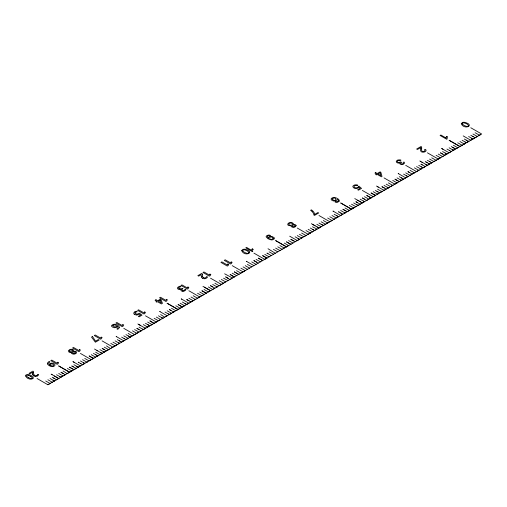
<?xml version="1.0" encoding="UTF-8"?>
<svg xmlns="http://www.w3.org/2000/svg" width="507" height="507" viewBox="0 0 507 507"><rect width="100%" height="100%" fill="white"/><g stroke="black" fill="none" stroke-linecap="round" stroke-linejoin="round"><path stroke-width="0.76" d="M421.659 148.919L421.615 149.311A15.742 9.088 0 0 0 421.59 150.547L422.401 151.441L423.998 151.46L425.075 150.642L424.467 149.717L425.373 149.331A3.093 1.787 0 0 1 425.836 151.143A3.093 1.787 0 0 1 423.168 152.189C420.709 152.48 419.986 150.186 420.652 148.221A4.195 2.421 0 0 0 420.601 147.651L417.413 149.495L416.627 149.039L420.861 146.593A2.091 1.21 0 0 1 421.33 146.967M338.397 200.937L338.03 199.98L336.965 199.46A2.453 1.42 0 0 1 336.844 199.935A2.706 1.565 0 0 1 336.185 200.557L335.767 200.759A2.459 1.42 0 0 1 335.057 200.949L334.246 201.006A2.738 1.578 0 0 1 333.156 200.861L332.174 200.455A3.536 2.041 0 0 1 331.236 199.536L331.166 199.314A2.636 1.521 0 0 1 331.603 198.269L332.776 197.667A2.75 1.591 0 0 1 333.676 197.502C335.837 197.508 338.936 198.579 339.417 200.88A2.662 1.534 0 0 1 339.145 201.399L337.529 202.268A2.307 1.331 0 0 1 336.185 202.318L335.095 202.008L335.799 201.507M357.619 185.239C349.9 185.467 356.522 190.385 358.874 186.101L361.542 188.408L358.449 190.201L357.663 189.745L360.116 188.325L358.753 187.146M48.754 361.745L47.88 362.518A3.929 2.269 0 0 0 47.569 363.868M37.036 378.495L47.892 384.756L52.056 382.348M157.74 321.254L95.183 357.391M145.471 315.81L156.327 322.04L179.427 308.712M201.114 296.177L178.014 309.504L167.158 303.268L178.014 309.504M222.801 283.641L199.701 296.969L188.845 290.733M244.488 271.099L221.388 284.427L210.532 278.197M264.603 259.445L288.889 245.407M308.142 234.304L332.402 220.253M372.765 196.919L397.463 182.64M394.89 184.155L419.15 170.105M437.826 159.306L462.523 145.027M459.513 146.764L474.71 137.98M314.752 214.366L317.927 212.534L318.713 212.984L314.517 215.412L313.884 215.044A14.069 8.125 0 0 0 312.027 211.495M447.098 138.918L446.597 139.21L440.082 135.451L440.862 135.001L445.938 137.929A7.098 4.094 0 0 1 446.616 136.453M252.765 251.32L252.264 251.611L245.749 247.853L246.529 247.403L251.605 250.331A7.098 4.094 0 0 1 252.283 248.855M47.892 384.731L50.599 383.165M53.305 381.606L54.8 380.738M56.144 379.965L56.271 379.572M56.968 379.483L58.178 378.786M59.142 378.228L58.736 378.463L51.606 374.381M60.479 377.455L60.631 377.05M61.176 377.056L62.38 376.359M64.281 375.256L65.777 374.394M67.12 373.615L63.064 370.972M67.944 373.139L69.142 372.449M58.723 365.959L69.56 372.208L72.286 370.63M73.743 369.812L51.809 382.468M74.992 369.064L76.487 368.202M77.831 367.423L78.23 367.188L76.601 366.25M78.655 366.948L79.865 366.25M80.828 365.693L80.423 365.927L73.769 362.112M82.166 364.92L82.571 364.685M82.996 364.438L84.067 363.817M85.968 362.72L87.464 361.852M89.631 360.604L90.829 359.907M95.43 357.27L73.496 369.933M96.812 356.453L98.174 355.661M99.518 354.887L99.917 354.653L99.372 354.336M100.342 354.406L101.552 353.709M102.515 353.157L102.11 353.385L100.202 352.289M103.853 352.378L104.258 352.143L103.187 351.509M104.683 351.902L105.754 351.281M107.655 350.179L109.151 349.317M110.494 348.537L106.445 345.894M111.318 348.068L112.516 347.371M116.87 344.855L112.953 347.143L102.097 340.881M118.499 343.911L119.861 343.125M122.029 341.87L123.239 341.173M124.202 340.615L123.797 340.85L116.198 336.49M125.54 339.842L125.945 339.608L124.069 338.499M126.37 339.36L127.441 338.746M129.342 337.643L130.838 336.781M132.181 336.002L128.132 333.353M133.005 335.526L134.203 334.835M138.424 332.396L134.64 334.607L123.784 328.346M140.185 331.375L141.548 330.589M143.025 329.734L142.48 329.106M143.722 329.335L144.926 328.637M145.889 328.08L145.008 328.035M147.233 327.3L147.632 327.072L143.31 324.581M148.057 326.825L149.128 326.204M151.029 325.107L152.525 324.239M153.868 323.466L149.838 320.804L154.141 323.308M154.692 322.991L155.89 322.294M159.033 320.481L160.111 319.86M162.006 318.757L163.235 318.047M164.712 317.198L160.662 314.549M165.542 316.717L166.613 316.095M167.576 315.544L167.171 315.772L160.047 311.691M168.92 314.765L169.319 314.53M169.744 314.289L170.682 313.744M172.855 312.489L174.212 311.704M176.379 310.455L177.577 309.758M180.853 307.863L181.798 307.318M183.692 306.222L184.928 305.512M187.229 304.181L188.3 303.56M189.263 303.002L188.858 303.237L181.259 298.877L181.753 299.136M190.607 302.229L191.006 301.995L190.461 301.678M191.564 301.671L192.368 301.209M194.542 299.954L195.905 299.168M198.066 297.913L199.264 297.222M202.547 295.328L203.484 294.782M205.652 293.528L206.476 293.052M208.916 291.639L209.854 291.1M204.365 287.158L210.525 290.714L210.95 290.467M212.294 289.687L212.693 289.459L208.371 286.968M213.384 289.06L213.922 288.749M216.362 287.336L217.452 286.702M219.068 285.771L214.879 283.204M219.753 285.378L220.951 284.68M224.367 282.71L224.905 282.399M228.03 280.593L223.555 278.191M229.912 279.503L225.723 276.936M230.736 279.027L231.407 278.641M232.504 278.007L224.633 273.805M234.114 277.076L230.058 274.426L234.405 276.904M238.448 274.566L239.146 274.167M241.573 272.76L242.504 272.221M262.594 260.611L258.278 258.114L262.727 260.528M273.577 254.261L269.097 251.859M275.32 253.253L268.007 248.728M279.788 250.667L280.213 250.42M283.052 248.779L283.724 248.392M284.68 247.841L284.281 248.069L279.94 245.591M286.018 247.067L310.709 232.789M290.638 244.399L291.056 244.152M295.397 241.649L290.809 239.31L293.749 241.028M296.874 240.793L297.273 240.559M297.97 240.16L298.775 239.697M301.209 238.284L302.305 237.65M304.606 236.319L305.55 235.78M306.367 235.305L305.975 235.533L301.627 233.055M307.705 234.532L308.117 234.291M312.192 231.94L313.015 231.458M315.449 230.051L316.121 229.665M317.084 229.107L312.47 226.787M318.561 228.258L318.96 228.023L317.052 226.921M319.524 227.7L320.595 227.079M321.286 226.68L320.582 226.452M322.896 225.748L324.125 225.038M326.159 223.86L327.237 223.238M328.187 222.687L327.661 222.998L323.314 220.513M329.392 221.996L329.803 221.755M333.879 219.398L334.835 218.847M337.003 217.592L337.947 217.047M338.904 216.495L338.505 216.723L336.876 215.786M340.248 215.716L340.647 215.481L333.074 211.115M341.211 215.164L342.282 214.543M342.973 214.138L340.647 212.978M344.449 213.289L345.951 212.42M347.846 211.324L348.924 210.703M349.874 210.152L349.348 210.456L345.001 207.978M351.078 209.454L375.776 195.176M354.089 207.718L329.829 221.768L318.973 215.507M355.565 206.862L356.522 206.311M358.69 205.056L359.634 204.511M360.591 203.953L360.192 204.188L355.87 201.697L357.733 202.794M361.935 203.18L362.334 202.946L354.761 198.579M362.898 202.623L363.969 202.001M364.66 201.602L363.956 201.38M366.136 200.747L367.638 199.885M369.533 198.788L370.744 198.085M371.568 197.61L371.035 197.92L366.713 195.429L371.01 197.933M377.252 194.327L378.342 193.693M380.244 192.59L381.321 191.976M382.278 191.418L381.061 191.177M383.622 190.645L384.027 190.41L383.546 190.131M384.585 190.087L385.656 189.466M386.347 189.067L381.872 186.665M387.823 188.211L389.325 187.343M391.22 186.246L392.431 185.549M393.255 185.074L392.722 185.378L388.375 182.9M394.452 184.383L394.871 184.142L384.033 177.894M398.806 181.867L400.029 181.157M401.931 180.055L403.008 179.434M403.965 178.882L403.566 179.11L401.398 177.862M405.308 178.103L405.714 177.868M406.272 177.545L407.343 176.93M407.609 176.461L408.034 176.525M409.51 175.675L411.012 174.807M412.907 173.711L414.118 173.014M414.941 172.538L414.409 172.843L410.068 170.365M416.139 171.841L416.558 171.6M420.493 169.325L421.716 168.616M423.618 167.519L424.695 166.898M425.652 166.34L424.708 166.258M426.995 165.567L427.401 165.333L425.962 164.509M427.959 165.009L429.03 164.388M429.86 163.913L428.478 163.45M431.197 163.134L432.699 162.272M434.594 161.175L435.805 160.472M436.628 159.997L436.096 160.307L431.755 157.829M440.837 157.563L416.577 171.613L405.72 165.352M442.18 156.79L443.403 156.08M445.311 154.977L446.382 154.362M447.339 153.805L446.94 154.039L445.311 153.095M448.682 153.025L449.088 152.797L442.478 148.957M449.646 152.474L450.717 151.853M451.547 151.371L450.71 151.225M452.884 150.598L454.386 149.73M456.287 148.633L457.491 147.936M458.315 147.461L457.783 147.765L453.442 145.287M463.867 144.254L465.096 143.544M466.998 142.442L468.069 141.821M469.032 141.269L467.809 141.028M470.369 140.49L470.775 140.255M471.333 139.932L472.543 139.235M472.67 138.848L473.367 138.76M473.449 138.734L481.65 133.994L470.769 127.745M93.972 358.094L91.266 359.659L80.41 353.423M476.206 137.118L477.702 136.25M478.912 135.553L480.788 134.469M184.782 290.777L183.997 291.119A2.079 1.198 0 0 1 183.008 291.278M37.518 375.909L36.523 376.314A2.06 1.191 0 0 1 35.528 376.422M464.241 122.859L466.364 123.651A17.124 9.886 0 0 1 466.947 123.981L468.525 125.368M28.31 375.332L27.486 375.243A1.014 0.583 0 0 0 26.858 375.402L26.795 375.453A1.166 0.672 0 0 0 26.541 375.883L26.77 376.333A7.884 4.55 0 0 0 28.303 377.468M30.35 378.374L31.085 378.476A1.084 0.627 0 0 0 31.77 378.33L31.84 378.292A0.976 0.564 0 0 0 32.106 377.994L32.074 377.664A2.972 1.717 0 0 0 31.878 377.328L31.675 377.119A8.701 5.026 0 0 0 30.426 376.245M134.723 314.441L135.363 314.727A2.427 1.401 0 0 0 136.852 314.942M268.621 238.208L268.64 238.227A2.617 1.508 0 0 1 268.754 237.415A2.516 1.451 0 0 1 269.356 236.858A2.846 1.641 0 0 1 269.781 236.655A2.465 1.426 0 0 1 270.751 236.433A2.865 1.654 0 0 1 271.581 236.42A2.617 1.508 0 0 1 272.094 236.496L274.249 237.732A2.769 1.597 0 0 1 274.407 238.227L274.363 238.556A2.611 1.508 0 0 1 274.091 239.012L273.4 239.5A2.89 1.673 0 0 1 272.284 239.849A3.004 1.736 0 0 1 271.853 239.9A2.833 1.635 0 0 1 271.201 239.906L267.911 238.702L266.15 236.877A2.808 1.616 0 0 1 266.568 235.856L268.026 235.147A2.243 1.299 0 0 1 269.35 235.096L270.446 235.413L269.737 235.913L267.988 235.787L267.138 236.535L268.507 238.151M475.135 137.739L474.292 137.277M472.961 138.994L471.58 138.221M441.508 148.424L442.003 148.684M419.821 160.966L420.316 161.226M407.336 176.303L407.901 176.607M398.629 173.762L398.153 173.489L405.733 177.856M376.448 186.037L378.336 187.127M333.093 211.102L333.568 211.375M311.38 223.65L315.158 225.83M298.084 238.524L299.466 239.291M289.693 236.192L297.298 240.546M277.209 251.529L277.779 251.833M256.092 264.369L251.745 261.891M246.32 261.263L246.814 261.523M202.946 286.341L210.544 290.701M169.344 314.517L164.997 312.039M159.572 311.418L160.066 311.678M147.087 326.755L147.632 327.072M137.885 323.954L140.268 325.304M116.217 336.477L116.692 336.749M94.511 349.031L97.838 350.92M82.59 364.672L80.423 363.424M72.824 361.567L73.319 361.827M60.884 377.221L59.541 376.428M51.137 374.103L52.101 374.635M475.129 132.752L479.47 135.23M472.961 134.006L477.302 136.484M470.788 135.261L473.234 136.643M472.67 136.345L474.856 137.581M468.62 136.51L471.871 138.367M463.195 135.889L470.794 140.243M466.193 140.09L468.062 141.2M464.285 139.019L466.706 140.414M465.096 141.966L466.187 142.594M462.137 140.262L465.35 142.137M459.944 141.529L464.292 144.007M457.777 142.784L462.118 145.262M446.585 136.446L447.358 136.89M459.95 146.517L449.113 140.268L459.931 146.529M452.637 147.309L455.616 149.02M451.268 146.542L454.773 148.564M449.101 147.797L453.169 150.116M452.605 149.819L453.448 150.275M446.952 149.039L449.646 150.592M449.354 150.446L450.729 151.213M441.984 148.697L442.928 149.242M442.598 151.555L445.83 153.418M444.227 154.977L444.772 155.288M444.474 155.148L440.45 152.797L442.579 154.052M438.257 154.065L442.605 156.543M436.09 155.319L440.431 157.797M427.407 152.816L438.263 159.052M429.581 159.078L433.929 161.562M427.414 160.332L430.399 162.031M429.568 161.575L431.761 162.81M426.076 162.044L427.154 162.665M425.246 161.587L428.77 163.596M421.735 162.037L426.938 165.041M420.297 161.239L422.654 162.595M420.911 164.097L424.955 166.429M421.178 164.249L422.255 164.87M421.456 166.885L423.085 167.83M418.738 165.352L421.976 167.215M416.57 166.6L420.911 169.085M414.403 167.855L418.744 170.333M412.242 174.097L407.92 171.607L409.244 172.393M405.727 172.874L410.068 175.352M403.559 174.123L406.81 175.98M406.253 175.675L407.355 176.29M399.224 176.632L402.184 178.344M400.581 179.896L401.398 180.365M397.051 177.887L401.1 180.219M399.224 181.62L394.909 179.129L399.205 181.633M392.716 180.397L397.057 182.875M386.207 184.155L390.555 186.633M384.04 185.41L388.108 187.729M387.272 187.273L388.381 187.888M382.164 186.804L384.312 188.046M377.411 186.57L384.046 190.398M377.531 189.168L381.308 191.348M377.005 191.342L379.711 192.901M375.364 190.423L378.057 191.976M373.196 191.678L377.538 194.156M362.347 190.429L373.203 196.665M364.52 196.691L368.868 199.175M364.527 199.175L362.372 197.933L366.694 200.43M360.185 199.2L363.709 201.209M363.418 201.064L363.982 201.368M357.612 200.195L360.927 202.109M356.934 204.815L358.024 205.443M353.677 202.965L357.727 205.297M351.509 204.213L355.851 206.698M349.342 205.468L353.683 207.952M347.175 211.711L342.859 209.22L346.611 211.406M340.666 210.487L345.007 212.965M341.477 213.434L338.518 211.73L339.037 212.053M334.157 214.246L337.662 216.267M331.99 215.5L336.331 217.978M329.823 216.755L334.164 219.233M327.655 218.01L331.996 220.488M321.146 221.768L325.488 224.246M318.979 223.023L322.775 225.19M321.134 224.265L323.32 225.501M316.812 224.278L320.608 226.439M312.825 224.455L318.985 228.011M312.749 229.424L314.644 230.52M310.303 228.036L313.808 230.058M308.136 229.291L312.477 231.769M305.968 230.546L310.309 233.024M297.279 228.042L308.142 234.278M299.46 234.31L303.801 236.788M297.292 235.559L301.633 238.043M295.125 236.813L298.921 238.981M288.616 240.578L292.957 243.056M290.79 244.311L286.468 241.82L290.771 244.323M284.281 243.081L288.622 245.565M277.773 246.846L282.114 249.324M275.605 248.1L279.946 250.578M273.438 249.355L277.234 251.516M271.27 255.591L266.948 253.101L268.007 253.734M264.762 254.368L269.103 256.846M252.252 248.848L253.025 249.292M266.935 258.101L262.613 255.61L266.91 258.114L243.081 271.891L232.219 265.655M253.906 253.12L264.768 259.356M256.086 259.381L260.427 261.859M253.937 260.623L256.631 262.176M253.918 260.636L258.259 263.114M246.795 261.536L253.925 265.624M247.41 264.401L251.751 266.878M245.242 265.649L249.583 268.133M243.075 266.904L247.416 269.382M240.901 268.159L245.249 270.637M236.566 270.668L240.907 273.146M234.418 271.91L238.74 274.401M234.399 271.923L238.721 274.414M232.231 273.172L236.573 275.656M225.742 276.923L228.435 278.476M221.388 279.446L225.729 281.924M219.214 280.694L223.562 283.179M212.712 284.459L217.053 286.937M210.563 285.701L214.886 288.191M210.544 285.714L212.693 286.956M204.036 289.472L208.377 291.95M205.392 292.735L201.887 290.714L206.21 293.204M199.701 291.981L204.042 294.459M197.527 293.236L201.875 295.714M193.192 295.739L197.534 298.224M191.025 296.994L195.347 299.485M188.851 298.249L193.199 300.727M186.684 299.504L190.48 301.665M186.956 299.656L189.105 300.898M182.349 302.014L186.418 304.333M185.042 303.56L186.69 304.492M180.181 303.262L184.523 305.746M175.84 305.772L180.188 308.25M171.505 308.281L175.847 310.759M170.973 310.455L169.357 309.524L173.66 312.027M167.164 310.785L171.512 313.269M168.248 313.89L168.793 314.207M158.495 315.804L162.563 318.123M161.454 317.509L162.836 318.282M156.321 317.059L160.668 319.537M154.153 318.307L158.495 320.792M147.651 322.072L151.967 324.562M147.651 324.556L149.825 325.805M145.477 323.327L148.982 325.348M138.829 324.499L145.465 328.327M138.975 327.085L143.316 329.563M138.981 329.569L136.827 328.327L141.149 330.817M134.634 329.594L138.981 332.072M132.466 330.849L136.808 333.327M125.958 334.607L130.305 337.085L128.385 336.008M123.79 335.862L128.138 338.34M121.623 337.117L124.583 338.828M117.288 339.627L120.001 341.16M119.17 340.71L121.629 342.105M115.114 340.875L119.189 343.201M118.619 342.897L119.462 343.359M112.947 342.13L117.294 344.608M110.78 343.385L115.121 345.863M104.271 347.149L108.593 349.64M106.451 350.882L102.129 348.391L104.258 349.64M99.936 349.653L103.441 351.674M96.875 350.394L101.609 353.126M95.601 352.162L99.942 354.64M93.427 353.417L96.412 355.109M95.582 354.659L97.775 355.895M91.26 354.672L95.601 357.15M84.758 358.43L89.099 360.908M82.584 359.685L86.906 362.175M83.401 362.632L84.758 363.418M80.417 360.94L84.194 363.113M78.807 362.492L78.268 362.182L80.943 363.747M73.293 361.84L74.263 362.372M73.914 364.698L77.165 366.548M72.032 366.098L73.382 366.872M71.741 365.953L75.816 368.272M75.518 368.133L76.088 368.431M69.598 367.195L73.914 369.685L69.573 367.207M67.406 368.462L71.747 370.94M58.742 365.946L69.579 372.195M49.154 361.51L49.901 361.935A2.712 1.565 0 0 0 49.616 362.099L48.894 362.746A2.63 1.521 0 0 0 48.697 363.652A4.455 2.573 0 0 0 49.49 364.71A2.434 1.401 0 0 1 50.263 363.589M63.343 373.608L60.922 372.208L65.219 374.717M58.73 373.475L63.071 375.953M56.562 374.73L59.794 376.593M54.439 376.01L57.278 377.645M52.221 377.24L54.401 378.469M53.571 378.013L56.569 379.718M50.054 378.495L53.311 380.345M53.02 380.199L54.401 380.972M47.886 379.743L52.227 382.227M45.719 380.998L50.06 383.476M401.392 162.303L400.771 161.847L398.648 162.544L397.241 161.796L397.247 161.156L397.944 160.592L400.308 160.662L400.974 160.142L400.169 159.863L397.786 159.984L396.214 161.194L396.766 162.595L398.16 163.108L399.808 162.918L399.82 163.856L401.075 164.502L403.458 164.255L404.63 162.956L404.035 161.999L403.135 162.379L403.388 163.508L402.051 163.995L400.961 163.71L400.612 163.045A2.301 1.331 0 0 1 401.252 162.373M248.924 252.296L247.34 250.908A17.124 9.886 0 0 0 246.757 250.578L244.634 249.786A1.711 0.989 0 0 0 242.663 250.895M462.346 123.962L463.709 125.185A17.213 9.937 0 0 0 464.475 125.628L466.592 126.414A1.667 0.963 0 0 0 468.601 125.362M242.739 250.883L244.101 252.112A17.213 9.937 0 0 0 244.875 252.556L246.985 253.342A1.667 0.963 0 0 0 248.994 252.29M32.435 372.956L32.423 372.347L29.85 373.817L29.038 373.348L32.898 371.118L33.5 371.46L33.538 372.398M202.344 274.699L202.306 273.767L201.704 273.419L197.844 275.65L198.655 276.119L201.209 274.642L201.235 275.263A14.64 8.448 0 0 0 201.469 276.98M252.701 251.326A5.678 3.276 0 0 1 253.12 249.317M314.625 214.372A12.814 7.396 0 0 0 311.38 209.835L310.633 210.272A11.623 6.711 0 0 1 312.103 211.47M335.824 201.488A2.224 1.287 0 0 0 336.857 201.748A1.635 0.944 0 0 0 338.384 200.937M357.708 185.175A2.947 1.705 0 0 0 353.607 185.454L353.404 185.625A2.846 1.641 0 0 0 352.872 186.81C353.671 188.655 356.351 188.94 357.974 188.072A2.903 1.673 0 0 0 358.741 187.146M421.482 146.948A7.713 4.455 0 0 1 421.564 148.906M447.035 138.924A5.678 3.276 0 0 1 447.453 136.915M462.27 123.968A1.711 0.989 0 0 1 464.254 122.821M203.491 277.614A1.851 1.065 0 0 0 204.536 277.95A1.591 0.919 0 0 0 205.703 277.64A3.048 1.762 0 0 0 206.444 276.657L207.458 276.892A3.91 2.256 0 0 1 206.305 278.204L205.329 278.616A2.06 1.191 0 0 1 204.334 278.723M203.44 277.633A3.758 2.167 0 0 1 202.61 276.467M202.547 276.473A21.256 12.276 0 0 1 202.363 274.699M202.591 278.248A4.373 2.522 0 0 1 201.494 276.98M204.334 278.73A2.738 1.578 0 0 1 202.61 278.242M182.989 291.379A2.294 1.325 0 0 1 181.183 289.396A2.332 1.35 0 0 1 179.693 289.611A2.389 1.375 0 0 1 178.23 289.193A2.624 1.515 0 0 1 177.425 288.103A2.801 1.616 0 0 1 177.881 287.311L178.521 286.829A4.227 2.44 0 0 1 180.454 286.138L180.961 286.74A3.435 1.984 0 0 0 179.364 287.266A1.977 1.141 0 0 0 178.667 288.027M184.751 290.752A3.999 2.313 0 0 0 185.942 289.592L184.973 289.326A3.01 1.736 0 0 1 184.225 290.2A1.42 0.818 0 0 1 182.235 290.321M179.218 288.66A1.667 0.963 0 0 1 178.737 288.027M180.574 288.952A1.622 0.938 0 0 1 179.244 288.648M180.574 288.939A2.37 1.369 0 0 0 181.829 288.527L182.964 288.686L182.552 288.927A2.193 1.268 0 0 0 181.969 289.554A1.388 0.799 0 0 0 182.33 290.251M134.57 314.517A3.276 1.889 0 0 1 134.849 311.849M136.852 314.948A3.327 1.92 0 0 0 138.842 314.353L139.248 314.099L140.521 315.075L138.31 316.355L139.121 316.818L142.023 315.145L139.368 313.155L137.416 314.106L135.616 313.827A1.92 1.109 0 0 1 135.001 313.022M134.906 311.881A4.398 2.541 0 0 1 136.675 311.178L137.194 311.742A3.657 2.11 0 0 0 135.648 312.274A2.034 1.172 0 0 0 135.027 313.022M119.227 327.326A4.341 2.503 0 0 1 118.777 328.422A5.938 3.429 0 0 1 117.643 329.341L116.895 328.916L117.998 327.852A2.478 1.432 0 0 0 118.068 327.383A3.885 2.243 0 0 0 117.32 326.153A2.516 1.451 0 0 1 116.54 327.345L114.753 327.769L112.782 327.211A3.517 2.028 0 0 1 111.73 326.007M119.316 327.319A5.983 3.454 0 0 0 117.326 325.101A4.601 2.655 0 0 0 114.893 324.246A2.693 1.553 0 0 0 112.947 324.569L112.243 324.981A2.586 1.496 0 0 0 111.736 326.007M72.964 349.621A2.776 1.603 0 0 1 73.458 351.313M72.919 349.646A2.345 1.35 0 0 0 71.202 349.266A2.643 1.527 0 0 0 69.833 349.545L68.287 350.749L68.984 352.086A2.326 1.344 0 0 0 70.308 352.479M69.82 351.49A1.559 0.9 0 0 1 69.833 350.223A1.603 0.925 0 0 1 72.057 350.28M69.877 351.459A1.736 1.001 0 0 0 71.031 351.782A2.89 1.667 0 0 0 72.349 351.554A1.958 1.128 0 0 0 72.089 350.261M74.973 352.162A1.439 0.83 0 0 1 75.404 352.669A1.337 0.773 0 0 1 74.973 353.233A1.255 0.729 0 0 1 74.003 353.493A1.578 0.913 0 0 1 73.122 353.195M74.966 352.169A1.426 0.824 0 0 0 73.984 351.909A2.643 1.527 0 0 0 72.831 352.112A1.755 1.014 0 0 0 73.09 353.208M73.49 351.345A2.364 1.363 0 0 1 75.854 351.579M75.949 351.547A2.617 1.515 0 0 1 75.638 353.658L74.719 354.032A1.971 1.141 0 0 1 73.813 354.146A2.243 1.293 0 0 1 72.298 353.778A2.186 1.261 0 0 1 71.741 353.176M71.709 353.176A2.674 1.546 0 0 1 71.842 352.365M71.791 352.34A3.074 1.774 0 0 1 70.308 352.473M50.408 365.192A1.274 0.735 0 0 0 50.599 365.313A3.961 2.288 0 0 0 52.139 365.927L52.246 365.921A1.331 0.767 0 0 0 53.476 365.737C54.579 364.451 51.676 363.392 50.7 364.134A1.679 0.97 0 0 0 50.275 365.065M49.318 365.648A4.95 2.858 0 0 0 51.86 366.637A2.472 1.426 0 0 0 53.736 366.346L54.325 366.016A2.757 1.591 0 0 0 54.971 364.907A3.416 1.971 0 0 0 53.945 363.69A2.725 1.572 0 0 0 50.136 363.5M49.287 365.661A6.496 3.752 0 0 1 47.512 363.88M36.903 375.332A1.591 0.919 0 0 1 35.737 375.674A1.851 1.065 0 0 1 34.685 375.307M36.96 375.364A3.048 1.762 0 0 0 37.638 374.356L38.652 374.584A3.91 2.256 0 0 1 37.499 375.896M34.634 375.332A3.758 2.167 0 0 1 33.804 374.16M33.741 374.166A21.256 12.276 0 0 1 33.563 372.398M32.663 374.679A14.64 8.448 0 0 1 32.448 372.962M33.785 375.947A4.373 2.522 0 0 1 32.695 374.673M35.528 376.428A2.738 1.578 0 0 1 33.804 375.934M30.325 378.399A7.713 4.455 0 0 1 28.322 377.462M28.341 375.3A7.561 4.367 0 0 1 30.395 376.257M296.126 225.723C295.587 227.611 292.165 227.992 291.138 226.331C291.563 225.038 287.532 226.54 287.672 224.151C288.546 222.066 292.203 221.87 293.458 223.707C292.545 225.406 295.974 223.676 296.126 225.723M241.681 250.673C244.704 257.467 256.301 251.764 244.628 249.178A2.56 1.477 0 0 0 242.739 249.526L241.687 250.61M461.288 123.746C464.304 130.527 475.902 124.868 464.235 122.25A2.56 1.477 0 0 0 462.346 122.599L461.288 123.746M112.915 325.671L114.259 326.863L116.154 326.774A1.622 0.938 0 0 0 116.16 325.5A3.454 1.99 0 0 0 114.633 324.949A1.47 0.849 0 0 0 113.276 325.183L112.915 325.671M332.167 199.029C336.711 203.896 337.206 195.157 332.174 198.972M273.317 238.347C268.526 242.561 268.634 233.461 273.317 238.347M57.703 362.264L57.221 363.227L51.746 360.084L50.82 360.642L57.158 364.299L57.975 363.823L58.641 362.556L57.703 362.264M79.428 349.615L78.927 350.584L73.464 347.434L72.539 347.992L78.883 351.649L79.7 351.174L80.359 349.9L79.428 349.615M101.153 337.161L100.671 338.118L95.189 334.981L94.27 335.533L100.608 339.189L101.425 338.72L102.091 337.447L101.153 337.161M122.789 324.651L122.307 325.614L116.825 322.471L115.907 323.022L122.244 326.679L123.062 326.21L123.727 324.936L122.789 324.651M144.514 311.982L144.02 312.952L138.557 309.802L137.631 310.36L143.975 314.017L144.787 313.541L145.452 312.274L144.514 311.982M166.423 299.422L165.947 300.385L160.465 297.241L159.54 297.799L165.884 301.456L166.702 300.981L167.361 299.713L166.423 299.422M187.894 287.063L187.419 288.02L181.937 284.883L181.012 285.435L187.356 289.091L188.167 288.616L188.832 287.349L187.894 287.063M209.898 274.135L209.397 275.105L203.934 271.948L203.009 272.506L209.353 276.163L210.171 275.688L210.836 274.42L209.898 274.135M227.846 264.046L227.364 265.003L221.882 261.865L220.957 262.417L227.301 266.074L228.118 265.605L228.784 264.331L227.846 264.046M231.148 261.992L230.666 262.949L225.184 259.806L224.259 260.364L230.603 264.02L231.42 263.545L232.086 262.277L231.148 261.992M32.866 378.514L32.011 378.976A2.294 1.325 0 0 1 30.661 379.16L30.16 379.109A4.329 2.497 0 0 1 29.305 378.919L28.601 378.678A9.386 5.419 0 0 1 27.15 377.943L25.35 375.934A2.364 1.369 0 0 1 25.775 375.167L26.497 374.762A2.313 1.337 0 0 1 27.834 374.534L28.506 374.591A4.633 2.674 0 0 1 29.558 374.838L29.919 374.958A8.999 5.197 0 0 1 31.377 375.655L33.304 377.652A2.427 1.401 0 0 1 32.873 378.514M375.706 172.627L374.927 173.083L376.454 173.964L375.592 174.465L376.34 174.89L377.202 174.395L381.397 176.816L382.024 176.455L380.846 172.285L380.098 171.854L377.24 173.508L375.706 172.627M155.966 299.77L155.066 300.29L156.745 301.259L155.953 301.722L156.688 302.147L157.481 301.684L161.397 303.947L162.468 303.325L160.928 299.567L160.301 299.206L157.645 300.74L155.966 299.77M92.521 336.521L91.52 337.104L95.367 342.219L99.188 340.013L98.377 339.544L95.55 341.173L92.521 336.521M380.06 172.741L377.981 173.939L380.871 175.606L380.06 172.741M160.123 300.163L158.38 301.164L161.359 302.926L160.136 300.169M375.37 195.41L371.048 192.92L375.351 195.423M351.516 209.201L340.679 202.952L351.49 209.214M286.455 246.814L275.618 240.572L286.43 246.827M182.355 306.995L178.033 304.504L182.33 307.008M93.434 358.405L89.112 355.914L93.415 358.417M292.824 226.642A1.508 0.868 0 0 0 295.087 225.894A1.508 0.868 0 0 0 292.831 225.14A1.508 0.868 0 0 0 292.824 226.642M289.586 225.108A1.908 1.103 0 0 0 292.507 224.214A1.908 1.103 0 0 0 289.706 223.207A1.908 1.103 0 0 0 289.586 225.108"/></g></svg>
